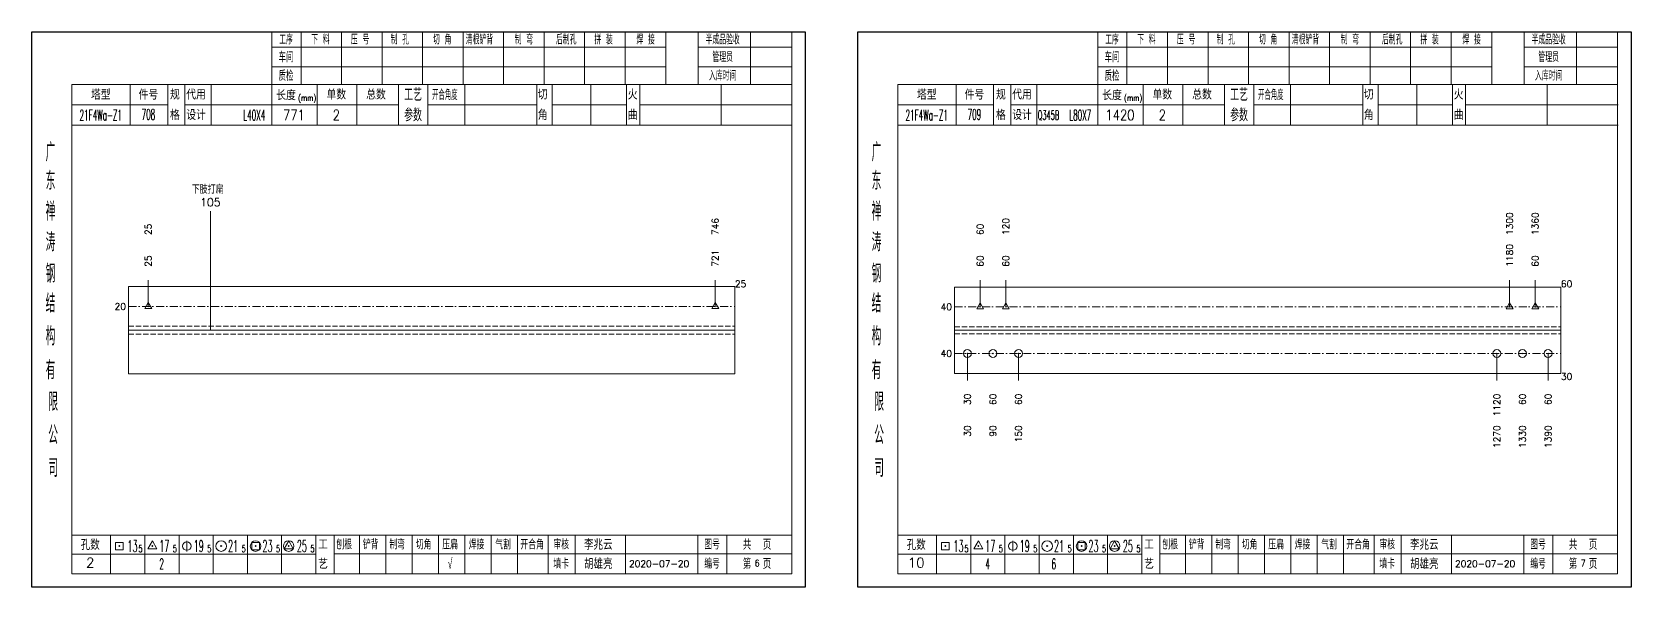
# Model space of a CAD drawing. Extents: x 1310 to 15542, y -76 to 8381.
# Drawn here: x 3077 to 3681, y 1944 to 2154 of the extents above; entities that cross this region are included whole.
import ezdxf
from ezdxf.enums import TextEntityAlignment as Align

# ---------------------------------------------------------------- set-up
doc = ezdxf.new("R2010")
doc.units = 0
doc.header["$MEASUREMENT"] = 0
doc.linetypes.add('一点画线', pattern=[5.2, 3, -1, 0.2, -1])
doc.linetypes.add('虚线', pattern=[2.75, 2, -0.75])
doc.layers.get('0').update_dxf_attribs({"linetype": 'CONTINUOUS', "lineweight": 25})
for name, color, linetype, lineweight in [('1', 7, 'CONTINUOUS', 25), ('2', 7, 'CONTINUOUS', 25), ('4', 7, 'CONTINUOUS', 25), ('5', 7, 'CONTINUOUS', 25)]:
    doc.layers.add(name, color=color, linetype=linetype, lineweight=lineweight)
doc.styles.get("Standard").update_dxf_attribs({"font": 'simplex.shx', "width": 0.7, "height": 3, "bigfont": 'gbhzfs.shx'})

# ---------------------------------------------------------------- blocks, each defined once
blk = doc.blocks.new('孔17.5')
at = {"layer": '5', "color": 7, "linetype": 'Continuous', "lineweight": 13}
for p, q in [((0, 1), (-0.866, -0.5)), ((-0.1, -0.1), (0.1, 0.1)), ((0.1, -0.1), (-0.1, 0.1)), ((0.866, -0.5), (0, 1)), ((-0.866, -0.5), (0.866, -0.5))]:
    blk.add_line(p, q, dxfattribs=at)
blk = doc.blocks.new('孔21.5')
at = {"layer": '5', "color": 7, "linetype": 'Continuous', "lineweight": 13}
for p, q in [((-0.1, -0.1), (0.1, 0.1)), ((0.1, -0.1), (-0.1, 0.1))]:
    blk.add_line(p, q, dxfattribs=at)
blk.add_circle((0, 0), 1, dxfattribs=at)
blk = doc.blocks.new('CTJGK')
at = {"color": 6, "linetype": 'Continuous'}
for p, q in [((0, 209.97), (292.13, 209.97)), ((0, 0), (0, 209.97)), ((292.13, 209.97), (292.13, 0)), ((292.13, 0), (0, 0))]:
    blk.add_line(p, q, dxfattribs=at)

msp = doc.modelspace()

# ---------------------------------------------------------------- linework, layer by layer
at = {"color": 7, "linetype": 'Continuous', "lineweight": 18}
for p, q in [((3113.572, 2057.474), (3113.572, 2024.474)), ((3113.572, 2057.474), (3342.702, 2057.474)), ((3342.702, 2057.474), (3342.702, 2024.474)), ((3425.702, 2057.287), (3425.702, 2024.662)), ((3425.702, 2057.287), (3654.832, 2057.287)), ((3654.832, 2057.287), (3654.832, 2024.662)), ((3113.572, 2040.974), (3342.702, 2040.974)), ((3425.702, 2040.974), (3654.832, 2040.974))]:
    msp.add_line(p, q, dxfattribs=at)
at = {"color": 7, "linetype": 'Continuous', "lineweight": 13}
for p, q in [((3121.001, 2049.974), (3121.001, 2059.974)), ((3335.272, 2049.974), (3335.272, 2059.974)), ((3435.383, 2049.787), (3435.383, 2059.974)), ((3445.065, 2049.787), (3445.065, 2059.974)), ((3635.469, 2049.787), (3635.469, 2059.974)), ((3645.15, 2049.787), (3645.15, 2059.974)), ((3430.542, 2032.162), (3430.542, 2021.974)), ((3449.906, 2032.162), (3449.906, 2021.974)), ((3630.628, 2032.162), (3630.628, 2021.974)), ((3649.991, 2032.162), (3649.991, 2021.974))]:
    msp.add_line(p, q, dxfattribs=at)
at = {"color": 3, "linetype": '一点画线', "lineweight": 13}
for p, q in [((3113.572, 2049.974), (3342.702, 2049.974)), ((3425.702, 2049.787), (3654.832, 2049.787)), ((3425.702, 2032.162), (3654.832, 2032.162))]:
    msp.add_line(p, q, dxfattribs=at)
at = {"color": 1, "linetype": '虚线', "lineweight": 18}
for p, q in [((3113.572, 2042.474), (3342.702, 2042.474)), ((3113.572, 2039.474), (3342.702, 2039.474)), ((3425.702, 2042.287), (3654.832, 2042.287)), ((3425.702, 2039.662), (3654.832, 2039.662))]:
    msp.add_line(p, q, dxfattribs=at)
at = {"layer": '1', "color": 7, "linetype": 'Continuous', "lineweight": 18}
for p, q in [((3113.572, 2024.474), (3342.702, 2024.474)), ((3425.702, 2024.662), (3654.832, 2024.662))]:
    msp.add_line(p, q, dxfattribs=at)
at = {"layer": '2', "color": 7, "linetype": 'Continuous', "lineweight": 13}
msp.add_line((3144.479, 2040.974), (3144.479, 2085.974), dxfattribs=at)
at = {"layer": '4', "color": 1, "linetype": 'Continuous', "lineweight": 18}
for p, q in [((3077.072, 2153.801), (3077.072, 1943.831)), ((3369.202, 2153.801), (3077.072, 2153.801)), ((3167.702, 2153.801), (3167.702, 2133.961)), ((3178.732, 2153.801), (3178.732, 2133.941)), ((3194.042, 2153.801), (3194.042, 2133.941)), ((3209.362, 2153.801), (3209.362, 2133.941)), ((3224.672, 2153.801), (3224.672, 2133.941)), ((3239.982, 2153.801), (3239.982, 2133.941)), ((3255.292, 2153.801), (3255.292, 2133.941)), ((3270.612, 2153.801), (3270.612, 2133.941)), ((3285.922, 2153.801), (3285.922, 2133.941)), ((3301.232, 2153.801), (3301.232, 2133.941)), ((3316.542, 2153.801), (3316.542, 2133.961)), ((3316.542, 2153.801), (3316.542, 2133.941)), ((3328.822, 2153.801), (3328.822, 2133.941)), ((3348.572, 2153.801), (3348.572, 2133.941)), ((3364.152, 2153.801), (3364.152, 2133.941)), ((3369.202, 2124.001), (3369.202, 2153.801)), ((3389.202, 2153.801), (3389.202, 1943.831)), ((3681.332, 2153.801), (3389.202, 2153.801)), ((3479.832, 2153.801), (3479.832, 2133.961)), ((3490.862, 2153.801), (3490.862, 2133.941)), ((3506.172, 2153.801), (3506.172, 2133.941)), ((3521.492, 2153.801), (3521.492, 2133.941)), ((3536.802, 2153.801), (3536.802, 2133.941)), ((3552.112, 2153.801), (3552.112, 2133.941)), ((3567.422, 2153.801), (3567.422, 2133.941)), ((3582.742, 2153.801), (3582.742, 2133.941)), ((3598.052, 2153.801), (3598.052, 2133.941)), ((3613.362, 2153.801), (3613.362, 2133.941)), ((3628.672, 2153.801), (3628.672, 2133.961)), ((3628.672, 2153.801), (3628.672, 2133.941)), ((3640.952, 2153.801), (3640.952, 2133.941)), ((3660.702, 2153.801), (3660.702, 2133.941)), ((3676.282, 2153.801), (3676.282, 2133.941)), ((3681.332, 2124.001), (3681.332, 2153.801)), ((3316.542, 2148.071), (3167.702, 2148.071)), ((3364.152, 2148.071), (3328.822, 2148.071)), ((3628.672, 2148.071), (3479.832, 2148.071)), ((3676.282, 2148.071), (3640.952, 2148.071)), ((3316.542, 2140.591), (3167.702, 2140.591)), ((3364.152, 2140.591), (3328.822, 2140.591)), ((3628.672, 2140.591), (3479.832, 2140.591)), ((3676.282, 2140.591), (3640.952, 2140.591)), ((3092.082, 2133.941), (3092.082, 1948.881)), ((3364.152, 2133.941), (3092.082, 2133.941)), ((3114.202, 2133.951), (3114.202, 2118.531)), ((3128.352, 2118.531), (3128.352, 2133.941)), ((3134.852, 2118.531), (3134.852, 2133.941)), ((3144.722, 2133.941), (3144.722, 2118.531)), ((3167.702, 2133.961), (3167.702, 2118.531)), ((3184.822, 2133.941), (3184.822, 2118.531)), ((3199.872, 2133.941), (3199.872, 2118.531)), ((3215.572, 2133.941), (3215.572, 2118.531)), ((3226.632, 2133.941), (3226.632, 2118.531)), ((3240.582, 2133.941), (3240.582, 2118.531)), ((3267.882, 2133.941), (3267.882, 2118.531)), ((3273.642, 2133.941), (3273.642, 2118.531)), ((3288.262, 2133.941), (3288.262, 2118.531)), ((3301.722, 2133.941), (3301.722, 2118.531)), ((3306.712, 2133.941), (3306.712, 2118.531)), ((3337.452, 2133.941), (3337.452, 2118.531)), ((3364.152, 1948.881), (3364.152, 2133.941)), ((3404.212, 2133.941), (3404.212, 1948.881)), ((3676.282, 2133.941), (3404.212, 2133.941)), ((3426.332, 2133.951), (3426.332, 2118.531)), ((3440.482, 2118.531), (3440.482, 2133.941)), ((3446.982, 2118.531), (3446.982, 2133.941)), ((3456.852, 2133.941), (3456.852, 2118.531)), ((3479.832, 2133.961), (3479.832, 2118.531)), ((3496.952, 2133.941), (3496.952, 2118.531)), ((3512.002, 2133.941), (3512.002, 2118.531)), ((3527.702, 2133.941), (3527.702, 2118.531)), ((3538.762, 2133.941), (3538.762, 2118.531)), ((3552.712, 2133.941), (3552.712, 2118.531)), ((3580.012, 2133.941), (3580.012, 2118.531)), ((3585.772, 2133.941), (3585.772, 2118.531)), ((3600.392, 2133.941), (3600.392, 2118.531)), ((3613.852, 2133.941), (3613.852, 2118.531)), ((3618.842, 2133.941), (3618.842, 2118.531)), ((3649.582, 2133.941), (3649.582, 2118.531)), ((3676.282, 1948.881), (3676.282, 2133.941)), ((3128.352, 2126.181), (3092.082, 2126.181)), ((3215.572, 2126.231), (3134.852, 2126.231)), ((3226.632, 2126.231), (3267.882, 2126.231)), ((3273.642, 2126.231), (3301.722, 2126.231)), ((3306.712, 2126.231), (3364.332, 2126.231)), ((3369.202, 1943.831), (3369.202, 2124.001)), ((3440.482, 2126.181), (3404.212, 2126.181)), ((3527.702, 2126.231), (3446.982, 2126.231)), ((3538.762, 2126.231), (3580.012, 2126.231)), ((3585.772, 2126.231), (3613.852, 2126.231)), ((3618.842, 2126.231), (3676.462, 2126.231)), ((3681.332, 1943.831), (3681.332, 2124.001)), ((3364.332, 2118.531), (3092.082, 2118.531)), ((3676.462, 2118.531), (3404.212, 2118.531)), ((3092.082, 1963.411), (3364.152, 1963.411)), ((3106.772, 1963.411), (3106.772, 1948.881)), ((3119.702, 1948.881), (3119.702, 1963.411)), ((3132.632, 1963.411), (3132.632, 1948.881)), ((3145.552, 1948.881), (3145.552, 1963.411)), ((3158.482, 1963.411), (3158.482, 1948.881)), ((3171.412, 1948.881), (3171.412, 1963.411)), ((3184.332, 1948.881), (3184.332, 1963.411)), ((3191.202, 1948.881), (3191.202, 1963.411)), ((3200.862, 1948.881), (3200.862, 1963.411)), ((3210.802, 1948.881), (3210.802, 1963.411)), ((3220.742, 1948.881), (3220.742, 1963.411)), ((3230.692, 1948.881), (3230.692, 1963.411)), ((3240.632, 1948.881), (3240.632, 1963.411)), ((3250.572, 1948.881), (3250.572, 1963.411)), ((3260.522, 1948.881), (3260.522, 1963.411)), ((3272.162, 1948.881), (3272.162, 1963.411)), ((3282.312, 1948.881), (3282.312, 1963.411)), ((3301.372, 1948.881), (3301.372, 1963.411)), ((3328.752, 1948.881), (3328.752, 1963.411)), ((3339.712, 1948.881), (3339.712, 1963.411)), ((3404.212, 1963.411), (3676.282, 1963.411)), ((3418.902, 1963.411), (3418.902, 1948.881)), ((3431.832, 1948.881), (3431.832, 1963.411)), ((3444.762, 1963.411), (3444.762, 1948.881)), ((3457.682, 1948.881), (3457.682, 1963.411)), ((3470.612, 1963.411), (3470.612, 1948.881)), ((3483.542, 1948.881), (3483.542, 1963.411)), ((3496.462, 1948.881), (3496.462, 1963.411)), ((3503.332, 1948.881), (3503.332, 1963.411)), ((3512.992, 1948.881), (3512.992, 1963.411)), ((3522.932, 1948.881), (3522.932, 1963.411)), ((3532.872, 1948.881), (3532.872, 1963.411)), ((3542.822, 1948.881), (3542.822, 1963.411)), ((3552.762, 1948.881), (3552.762, 1963.411)), ((3562.702, 1948.881), (3562.702, 1963.411)), ((3572.652, 1948.881), (3572.652, 1963.411)), ((3584.292, 1948.881), (3584.292, 1963.411)), ((3594.442, 1948.881), (3594.442, 1963.411)), ((3613.502, 1948.881), (3613.502, 1963.411)), ((3640.882, 1948.881), (3640.882, 1963.411)), ((3651.842, 1948.881), (3651.842, 1963.411)), ((3184.332, 1956.281), (3092.082, 1956.281)), ((3191.162, 1956.441), (3364.152, 1956.441)), ((3496.462, 1956.281), (3404.212, 1956.281)), ((3503.292, 1956.441), (3676.282, 1956.441)), ((3092.082, 1948.881), (3364.152, 1948.881)), ((3404.212, 1948.881), (3676.282, 1948.881)), ((3077.072, 1943.831), (3369.202, 1943.831)), ((3389.202, 1943.831), (3681.332, 1943.831))]:
    msp.add_line(p, q, dxfattribs=at)
at = {"layer": '4', "color": 7, "linetype": 'Continuous', "lineweight": 13}
for p, q in [((3108.658, 1957.917), (3108.658, 1960.745)), ((3108.658, 1960.745), (3111.486, 1960.745)), ((3111.486, 1957.917), (3108.658, 1957.917)), ((3109.872, 1959.131), (3110.272, 1959.531)), ((3110.272, 1959.131), (3109.872, 1959.531)), ((3111.486, 1960.745), (3111.486, 1957.917)), ((3122.572, 1961.331), (3120.84, 1958.331)), ((3120.84, 1958.331), (3124.304, 1958.331)), ((3122.372, 1959.131), (3122.772, 1959.531)), ((3122.772, 1959.131), (3122.372, 1959.531)), ((3124.304, 1958.331), (3122.572, 1961.331)), ((3135.572, 1961.331), (3135.572, 1957.331)), ((3148.372, 1959.131), (3148.772, 1959.531)), ((3148.772, 1959.131), (3148.372, 1959.531)), ((3160.158, 1957.917), (3160.158, 1960.745)), ((3160.158, 1960.745), (3162.986, 1960.745)), ((3162.986, 1957.917), (3160.158, 1957.917)), ((3161.372, 1959.131), (3161.772, 1959.531)), ((3161.772, 1959.131), (3161.372, 1959.531)), ((3162.986, 1960.745), (3162.986, 1957.917)), ((3174.072, 1961.331), (3172.34, 1958.331)), ((3172.34, 1958.331), (3175.804, 1958.331)), ((3173.872, 1959.131), (3174.272, 1959.531)), ((3174.272, 1959.131), (3173.872, 1959.531)), ((3175.804, 1958.331), (3174.072, 1961.331)), ((3420.788, 1957.917), (3420.788, 1960.745)), ((3420.788, 1960.745), (3423.616, 1960.745)), ((3423.616, 1957.917), (3420.788, 1957.917)), ((3422.002, 1959.131), (3422.402, 1959.531)), ((3422.402, 1959.131), (3422.002, 1959.531)), ((3423.616, 1960.745), (3423.616, 1957.917)), ((3434.702, 1961.331), (3432.97, 1958.331)), ((3432.97, 1958.331), (3436.434, 1958.331)), ((3434.502, 1959.131), (3434.902, 1959.531)), ((3434.902, 1959.131), (3434.502, 1959.531)), ((3436.434, 1958.331), (3434.702, 1961.331)), ((3447.702, 1961.331), (3447.702, 1957.331)), ((3460.502, 1959.131), (3460.902, 1959.531)), ((3460.902, 1959.131), (3460.502, 1959.531)), ((3472.288, 1957.917), (3472.288, 1960.745)), ((3472.288, 1960.745), (3475.116, 1960.745)), ((3475.116, 1957.917), (3472.288, 1957.917)), ((3473.502, 1959.131), (3473.902, 1959.531)), ((3473.902, 1959.131), (3473.502, 1959.531)), ((3475.116, 1960.745), (3475.116, 1957.917)), ((3486.202, 1961.331), (3484.47, 1958.331)), ((3484.47, 1958.331), (3487.934, 1958.331)), ((3486.002, 1959.131), (3486.402, 1959.531)), ((3486.402, 1959.131), (3486.002, 1959.531)), ((3487.934, 1958.331), (3486.202, 1961.331))]:
    msp.add_line(p, q, dxfattribs=at)
for centre, radius in [((3135.572, 1959.331), 1.6), ((3148.572, 1959.331), 2), ((3161.572, 1959.331), 2), ((3174.072, 1959.331), 2), ((3447.702, 1959.331), 1.6), ((3460.702, 1959.331), 2), ((3473.702, 1959.331), 2), ((3486.202, 1959.331), 2)]:
    msp.add_circle(centre, radius, dxfattribs=at)

# ---------------------------------------------------------------- block references
at = {"color": 0, "linetype": 'Continuous'}
for p in [(3077.072, 1943.831), (3389.202, 1943.831)]:
    msp.add_blockref('CTJGK', p, dxfattribs=at)
at = {"color": 8, "linetype": 'Continuous', "lineweight": 9, "xscale": 1.5, "yscale": 1.5, "zscale": 1.5}
for p in [(3121.001, 2049.974), (3335.272, 2049.974), (3435.383, 2049.787), (3445.065, 2049.787), (3635.469, 2049.787), (3645.15, 2049.787)]:
    msp.add_blockref('孔17.5', p, dxfattribs=at)
at = {"layer": '1', "color": 8, "linetype": 'Continuous', "lineweight": 9, "xscale": 1.5, "yscale": 1.5, "zscale": 1.5}
for p in [(3430.542, 2032.162), (3440.224, 2032.162), (3449.906, 2032.162), (3630.628, 2032.162), (3640.309, 2032.162), (3649.991, 2032.162)]:
    msp.add_blockref('孔21.5', p, dxfattribs=at)

# ---------------------------------------------------------------- texts
at = {"color": 7, "linetype": 'Continuous', "lineweight": 13}
for s, p in [('1300', (3635.469, 2076.974)), ('1360', (3645.15, 2076.974)), ('25', (3121.001, 2076.974)), ('746', (3335.272, 2076.974)), ('60', (3435.383, 2076.974)), ('120', (3445.065, 2076.974))]:
    msp.add_text(s, height=2.5, rotation=90, dxfattribs=at).set_placement(p, align=Align.MIDDLE_LEFT)
at = {"color": 8, "linetype": 'Continuous', "lineweight": 9}
for s, p in [('1180', (3635.469, 2064.974)), ('25', (3121.001, 2064.974)), ('721', (3335.272, 2064.974)), ('60', (3435.383, 2064.974)), ('60', (3445.065, 2064.974)), ('60', (3645.15, 2064.974))]:
    msp.add_text(s, height=2.5, rotation=90, dxfattribs=at).set_placement(p, align=Align.MIDDLE_LEFT)
at = {"color": 7, "linetype": 'Continuous', "lineweight": 13}
for s, p in [('25', (3342.702, 2058.474)), ('60', (3654.832, 2058.474))]:
    msp.add_text(s, height=2.5, dxfattribs=at).set_placement(p, align=Align.MIDDLE_LEFT)
for s, p in [('20', (3112.572, 2049.974)), ('40', (3424.702, 2049.787)), ('40', (3424.702, 2032.162))]:
    msp.add_text(s, height=2.5, dxfattribs=at).set_placement(p, align=Align.MIDDLE_RIGHT)
at = {"layer": '1', "color": 7, "linetype": 'Continuous', "lineweight": 13}
msp.add_text('30', height=2.5, dxfattribs=at).set_placement((3654.832, 2023.474), align=Align.MIDDLE_LEFT)
at = {"layer": '1', "color": 8, "linetype": 'Continuous', "lineweight": 9}
for s, p in [('30', (3430.542, 2016.974)), ('60', (3440.224, 2016.974)), ('60', (3449.906, 2016.974)), ('1120', (3630.628, 2016.974)), ('60', (3640.309, 2016.974)), ('60', (3649.991, 2016.974))]:
    msp.add_text(s, height=2.5, rotation=90, dxfattribs=at).set_placement(p, align=Align.MIDDLE_RIGHT)
at = {"layer": '1', "color": 7, "linetype": 'Continuous', "lineweight": 13}
for s, p in [('30', (3430.542, 2004.974)), ('90', (3440.224, 2004.974)), ('150', (3449.906, 2004.974)), ('1270', (3630.628, 2004.974)), ('1330', (3640.309, 2004.974)), ('1390', (3649.991, 2004.974))]:
    msp.add_text(s, height=2.5, rotation=90, dxfattribs=at).set_placement(p, align=Align.MIDDLE_RIGHT)
at = {"layer": '2', "color": 7, "linetype": 'Continuous', "lineweight": 13}
for s, p in [('下肢打扁', (3143.456, 2091.746)), ('105', (3144.479, 2086.974))]:
    msp.add_text(s, height=3, dxfattribs=at).set_placement(p, align=Align.BOTTOM_CENTER)
at = {"layer": '4', "color": 1, "linetype": 'Continuous', "lineweight": 25}
for s, height, width, p in [('工序', 3.7, 0.7, (3173.072, 2150.931)), ('下 料', 3.7, 0.7, (3186.072, 2150.931)), ('压 号', 3.7, 0.7, (3201.072, 2150.931)), ('制 孔', 3.7, 0.7, (3216.072, 2150.931)), ('切 角', 3.7, 0.7, (3232.072, 2150.931)), ('清根铲背 ', 3.7, 0.7, (3247.072, 2150.931)), (' 制 弯', 3.7, 0.7, (3262.072, 2150.931)), (' 后制孔', 3.7, 0.7, (3278.072, 2150.931)), ('拼 装', 3.7, 0.7, (3293.072, 2150.931)), (' 焊 接', 3.7, 0.7, (3308.072, 2150.931)), ('半成品验收', 3.7, 0.7, (3338.072, 2150.931)), ('工序', 3.7, 0.7, (3485.202, 2150.931)), ('下 料', 3.7, 0.7, (3498.202, 2150.931)), ('压 号', 3.7, 0.7, (3513.202, 2150.931)), ('制 孔', 3.7, 0.7, (3528.202, 2150.931)), ('切 角', 3.7, 0.7, (3544.202, 2150.931)), ('清根铲背 ', 3.7, 0.7, (3559.202, 2150.931)), (' 制 弯', 3.7, 0.7, (3574.202, 2150.931)), (' 后制孔', 3.7, 0.7, (3590.202, 2150.931)), ('拼 装', 3.7, 0.7, (3605.202, 2150.931)), (' 焊 接', 3.7, 0.7, (3620.202, 2150.931)), ('半成品验收', 3.7, 0.7, (3650.202, 2150.931)), ('车间', 4, 0.7, (3173.072, 2144.331)), ('管理员', 3.7, 0.7, (3338.072, 2144.331)), ('车间', 4, 0.7, (3485.202, 2144.331)), ('管理员', 3.7, 0.7, (3650.202, 2144.331)), ('质检', 4, 0.7, (3173.072, 2137.271)), ('入库时间', 3.7, 0.7, (3338.072, 2137.271)), ('质检', 4, 0.7, (3485.202, 2137.271)), ('入库时间', 3.7, 0.7, (3650.202, 2137.271)), ('(mm)', 2.24, 0.7, (3181.072, 2128.831)), ('工艺', 4.8, 0.7, (3221.072, 2130.091)), ('开合角度', 4, 0.6, (3233.072, 2130.091)), ('(mm)', 2.24, 0.7, (3493.202, 2128.831)), ('工艺', 4.8, 0.7, (3533.202, 2130.091)), ('开合角度', 4, 0.6, (3545.202, 2130.091)), ('21F4Wa-Z1', 4, 0.5, (3103.072, 2122.351)), ('708', 4, 0.5, (3121.072, 2122.601)), ('L40X4', 4, 0.5, (3161.072, 2122.331)), ('771', 4, 0.8, (3176.072, 2122.381)), ('2', 4, 0.8, (3192.072, 2122.381)), ('参数', 4.8, 0.7, (3221.072, 2122.381)), ('21F4Wa-Z1', 4, 0.5, (3415.202, 2122.351)), ('709', 4, 0.5, (3433.202, 2122.601)), ('Q345B', 3.5, 0.5, (3461.202, 2122.331)), ('L80X7', 4, 0.5, (3473.202, 2122.331)), ('1420', 4, 0.8, (3488.202, 2122.381)), ('2', 4, 0.8, (3504.202, 2122.381)), ('参数', 4.8, 0.7, (3533.202, 2122.381)), ('广', 6.96, 0.7, (3084.072, 2108.301)), ('广', 6.96, 0.7, (3396.202, 2108.301)), ('东', 6.96, 0.7, (3084.072, 2097.511)), ('东', 6.96, 0.7, (3396.202, 2097.511)), ('禅', 6.96, 0.7, (3084.072, 2085.921)), ('禅', 6.96, 0.7, (3396.202, 2085.921)), ('涛', 6.96, 0.7, (3084.072, 2074.321)), ('涛', 6.96, 0.7, (3396.202, 2074.321)), ('钢', 6.96, 0.7, (3084.072, 2062.431)), ('钢', 6.96, 0.7, (3396.202, 2062.431)), ('结', 6.96, 0.7, (3084.072, 2051.121)), ('结', 6.96, 0.7, (3396.202, 2051.121)), ('构', 6.96, 0.7, (3084.072, 2038.741)), ('构', 6.96, 0.7, (3396.202, 2038.741)), ('有', 6.96, 0.7, (3084.072, 2025.931)), ('有', 6.96, 0.7, (3396.202, 2025.931)), ('限', 6.96, 0.7, (3085.072, 2013.931)), ('限', 6.96, 0.7, (3397.202, 2013.931)), ('公', 6.96, 0.7, (3085.072, 2001.391)), ('公', 6.96, 0.7, (3397.202, 2001.391)), ('司', 6.96, 0.7, (3085.072, 1988.911)), ('司', 6.96, 0.7, (3397.202, 1988.911)), ('13', 4.47, 0.5, (3115.072, 1959.331)), ('5', 2.68, 0.6, (3118.072, 1958.331)), ('17', 4.47, 0.5, (3127.072, 1959.331)), ('5', 2.68, 0.6, (3131.072, 1958.331)), ('19', 4.47, 0.5, (3140.072, 1959.331)), ('5', 2.68, 0.6, (3144.072, 1958.331)), ('21', 4.47, 0.5, (3153.072, 1959.331)), ('5', 2.68, 0.6, (3157.072, 1958.331)), ('23', 4.47, 0.5, (3166.072, 1959.331)), ('5', 2.68, 0.6, (3170.072, 1958.331)), ('25', 4.47, 0.5, (3179.072, 1959.331)), ('5', 2.68, 0.6, (3183.072, 1958.331)), ('刨根', 3.7, 0.8, (3195.072, 1959.931)), ('铲背', 3.7, 0.8, (3205.072, 1959.931)), ('制弯', 3.7, 0.8, (3215.072, 1959.931)), ('切角', 3.7, 0.8, (3225.072, 1959.931)), ('压扁', 3.7, 0.8, (3235.072, 1959.931)), ('焊接', 3.7, 0.8, (3245.072, 1959.931)), ('气割', 3.7, 0.8, (3255.072, 1959.931)), ('开合角', 3.7, 0.8, (3266.072, 1959.931)), ('审核', 3.7, 0.8, (3277.072, 1959.931)), ('图号', 3.7, 0.8, (3334.072, 1959.931)), ('共  页', 4, 0.8, (3351.072, 1959.931)), ('13', 4.47, 0.5, (3427.202, 1959.331)), ('5', 2.68, 0.6, (3430.202, 1958.331)), ('17', 4.47, 0.5, (3439.202, 1959.331)), ('5', 2.68, 0.6, (3443.202, 1958.331)), ('19', 4.47, 0.5, (3452.202, 1959.331)), ('5', 2.68, 0.6, (3456.202, 1958.331)), ('21', 4.47, 0.5, (3465.202, 1959.331)), ('5', 2.68, 0.6, (3469.202, 1958.331)), ('23', 4.47, 0.5, (3478.202, 1959.331)), ('5', 2.68, 0.6, (3482.202, 1958.331)), ('25', 4.47, 0.5, (3491.202, 1959.331)), ('5', 2.68, 0.6, (3495.202, 1958.331)), ('刨根', 3.7, 0.8, (3507.202, 1959.931)), ('铲背', 3.7, 0.8, (3517.202, 1959.931)), ('制弯', 3.7, 0.8, (3527.202, 1959.931)), ('切角', 3.7, 0.8, (3537.202, 1959.931)), ('压扁', 3.7, 0.8, (3547.202, 1959.931)), ('焊接', 3.7, 0.8, (3557.202, 1959.931)), ('气割', 3.7, 0.8, (3567.202, 1959.931)), ('开合角', 3.7, 0.8, (3578.202, 1959.931)), ('审核', 3.7, 0.8, (3589.202, 1959.931)), ('图号', 3.7, 0.8, (3646.202, 1959.931)), ('共  页', 4, 0.8, (3663.202, 1959.931)), ('2', 4, 0.5, (3126.072, 1952.581)), ('√', 4, 0.6, (3235.072, 1952.661)), ('填卡', 3.7, 0.8, (3277.072, 1952.661)), ('编号', 3.7, 0.8, (3334.072, 1952.661)), ('第  页', 4, 0.8, (3351.072, 1952.661)), ('4', 4, 0.5, (3438.202, 1952.581)), ('6', 4, 0.5, (3463.202, 1952.581)), ('填卡', 3.7, 0.8, (3589.202, 1952.661)), ('编号', 3.7, 0.8, (3646.202, 1952.661)), ('第  页', 4, 0.8, (3663.202, 1952.661))]:
    msp.add_text(s, height=height, dxfattribs=dict(at, width=width)).set_placement(p, align=Align.MIDDLE_CENTER)
for s, height, p in [('塔型', 3.7, (3103.072, 2130.061)), ('件号', 3.7, (3121.072, 2130.061)), ('规', 3.7, (3131.072, 2130.091)), ('代用', 3.7, (3139.072, 2130.091)), ('长度', 3.7, (3173.072, 2129.831)), ('单数', 3.7, (3192.072, 2130.091)), ('总数', 3.7, (3207.072, 2130.091)), ('切', 3.7, (3270.072, 2130.091)), ('火', 3.7, (3304.072, 2130.091)), ('塔型', 3.7, (3415.202, 2130.061)), ('件号', 3.7, (3433.202, 2130.061)), ('规', 3.7, (3443.202, 2130.091)), ('代用', 3.7, (3451.202, 2130.091)), ('长度', 3.7, (3485.202, 2129.831)), ('单数', 3.7, (3504.202, 2130.091)), ('总数', 3.7, (3519.202, 2130.091)), ('切', 3.7, (3582.202, 2130.091)), ('火', 3.7, (3616.202, 2130.091)), ('格', 3.7, (3131.072, 2122.381)), ('设计', 3.7, (3139.072, 2122.381)), ('角', 3.7, (3270.072, 2122.381)), ('曲', 3.7, (3304.072, 2122.381)), ('格', 3.7, (3443.202, 2122.381)), ('设计', 3.7, (3451.202, 2122.381)), ('角', 3.7, (3582.202, 2122.381)), ('曲', 3.7, (3616.202, 2122.381)), ('孔数', 4, (3099.072, 1959.851)), ('工', 3.7, (3187.072, 1959.931)), ('李兆云', 4, (3291.072, 1959.931)), ('孔数', 4, (3411.202, 1959.851)), ('工', 3.7, (3499.202, 1959.931)), ('李兆云', 4, (3603.202, 1959.931)), ('2', 3.7, (3099.072, 1953.021)), ('艺', 3.7, (3187.072, 1952.581)), ('胡雄亮', 4, (3291.072, 1952.661)), ('2020-07-20', 2.5, (3314.072, 1952.661)), ('10', 3.7, (3411.202, 1953.021)), ('艺', 3.7, (3499.202, 1952.581)), ('胡雄亮', 4, (3603.202, 1952.661)), ('2020-07-20', 2.5, (3626.202, 1952.661))]:
    msp.add_text(s, height=height, dxfattribs=at).set_placement(p, align=Align.MIDDLE_CENTER)
at = {"layer": '4', "color": 6, "linetype": 'Continuous', "lineweight": 25, "width": 0.8}
for s, p in [('6', (3351.097, 1952.889)), ('7', (3663.227, 1952.889))]:
    msp.add_text(s, height=2.5, dxfattribs=at).set_placement(p, align=Align.MIDDLE_CENTER)

doc.saveas('drawing.dxf')
